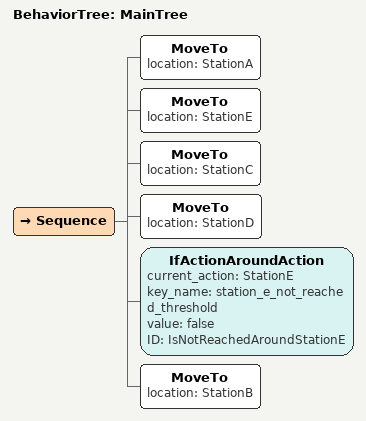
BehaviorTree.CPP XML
<root main_tree_to_execute = "MainTree">
    <BehaviorTree ID="MainTree">
        <Sequence>
            <MoveTo location="StationA"/>
            <MoveTo location="StationE"/>
            <MoveTo location="StationC"/>
            <MoveTo location="StationD"/>
            <IfActionAroundAction current_action="StationE" key_name="station_e_not_reached_threshold" value="false" ID="IsNotReachedAroundStationE"/>
            <MoveTo location="StationB"/>
        </Sequence>
    </BehaviorTree>
</root>
